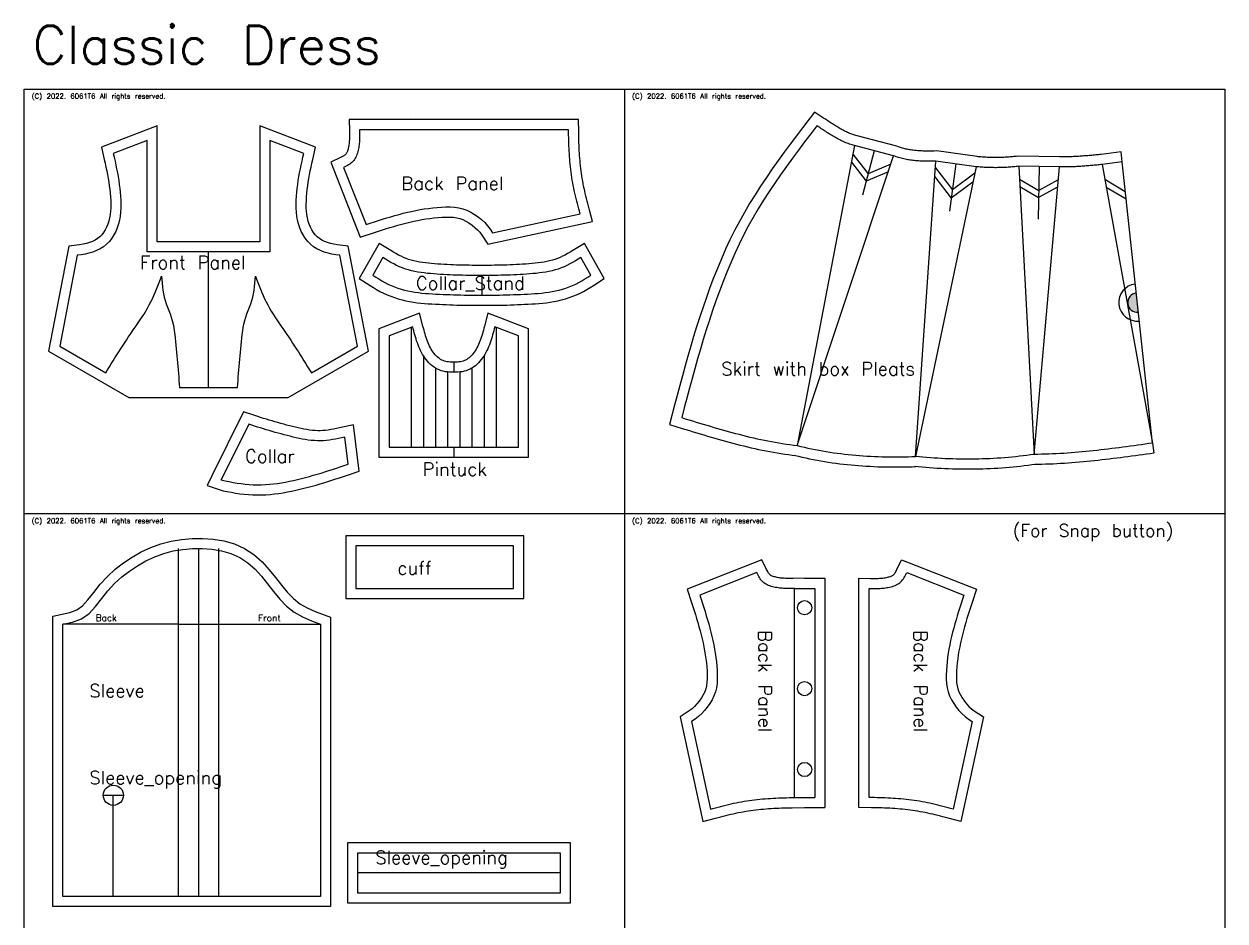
# Model space of a CAD drawing. Header units: millimetres. Extents: x 33 to 1155, y 58 to 775.
# Drawn here: x 33 to 627, y 331 to 775 of the extents above; entities that cross this region are included whole.
import ezdxf

# ---------------------------------------------------------------- set-up
doc = ezdxf.new("R2010")
doc.units = ezdxf.units.MM
doc.styles.get("Standard").update_dxf_attribs({"font": 'txt.shx'})

msp = doc.modelspace()

# ---------------------------------------------------------------- hatches: boundary and pattern name
msp.add_hatch(color=256).paths.add_polyline_path([(584.573613, 632.236934, -1), (583.551721, 641.704752)])

# ---------------------------------------------------------------- linework, layer by layer
for p, q in [((33.416623, 742.436352), (330.416623, 742.436352)), ((33.416623, 532.436352), (33.416623, 742.436352)), ((330.416623, 742.436352), (330.416623, 532.436352)), ((330.416623, 742.436352), (627.416623, 742.436352)), ((627.416623, 742.436352), (627.416623, 532.436352)), ((224.561148, 728.336424), (224.561148, 728.336424)), ((443.418924, 710.35813), (450.902321, 700.608355)), ((453.884915, 712.048952), (448.153245, 690.063487)), ((576.559178, 706.490599), (576.022515, 711.462776)), ((442.663993, 706.414539), (449.943477, 696.930434)), ((460.9212, 701.650984), (449.943477, 696.930434)), ((462.193286, 705.463603), (450.902321, 700.608355)), ((484.225818, 703.666345), (492.587496, 692.772298)), ((494.367991, 705.530533), (491.103425, 682.138097)), ((503.612274, 700.96084), (492.587496, 692.772298)), ((535.470712, 704.188821), (535.08472, 678.235507)), ((483.91102, 699.149326), (492.005669, 688.603179)), ((502.678371, 696.530221), (492.005669, 688.603179)), ((525.800356, 697.921358), (535.294418, 692.335168)), ((544.950406, 697.636547), (535.294418, 692.335168)), ((567.97337, 697.921358), (578.129035, 691.945889)), ((525.990374, 694.328777), (535.243099, 688.884588)), ((544.629025, 694.037696), (535.243099, 688.884588)), ((568.677634, 694.026202), (578.530203, 688.229071)), ((535.243099, 688.884588), (535.243099, 688.884588)), ((535.243099, 688.884588), (535.243099, 688.884588)), ((124.66948, 594.94117), (124.66948, 662.041908)), ((259.836261, 650.367359), (259.836261, 640.627933)), ((224.951902, 624.736576), (224.951902, 565.511697)), ((266.951902, 624.736576), (266.951902, 565.511697)), ((230.951902, 610.716235), (230.951902, 565.511697)), ((245.951902, 607.511968), (245.951902, 602.511697)), ((260.951902, 610.716235), (260.951902, 565.511697)), ((236.951902, 604.554992), (236.951902, 565.511697)), ((242.951902, 602.622602), (242.951902, 565.511697)), ((248.951902, 602.622602), (248.951902, 565.511697)), ((254.951902, 604.554992), (254.951902, 565.511697)), ((245.951902, 565.511968), (245.951902, 560.511697)), ((591.566156, 567.451087), (592.25943, 562.499259)), ((330.416623, 532.436352), (33.416623, 532.436352)), ((33.416623, 322.436352), (33.416623, 532.436352)), ((627.416623, 532.436352), (330.416623, 532.436352)), ((330.416623, 532.436352), (330.416623, 322.436352)), ((627.416623, 532.436352), (627.416623, 322.436352)), ((109.642379, 515.323532), (109.642379, 477.883532)), ((119.642379, 515.323532), (119.642379, 477.883532)), ((129.642379, 515.323532), (129.642379, 477.883532)), ((419.507301, 500.630064), (429.507301, 500.630064)), ((429.507301, 500.630064), (429.507301, 387.314594)), ((414.507301, 495.557782), (424.507301, 495.557782)), ((424.507301, 495.557782), (424.507301, 392.205666)), ((109.642379, 477.883532), (52.590262, 477.883532)), ((109.642379, 477.883532), (129.642379, 477.883532)), ((109.642379, 477.883532), (109.642379, 343.323532)), ((119.642379, 477.883532), (119.642379, 343.323532)), ((129.642379, 477.883532), (180.061486, 477.883532)), ((129.642379, 477.883532), (129.642379, 343.323532)), ((72.590262, 393.323532), (82.590262, 393.323532)), ((77.590262, 343.323532), (77.590262, 393.323532)), ((414.507301, 392.205666), (424.507301, 392.205666)), ((419.507301, 387.314594), (429.507301, 387.314594)), ((298.51764, 354.918817), (198.51764, 354.918817))]:
    msp.add_line(p, q)
at = {"color": 6}
for p, q in [((444.224714, 714.567393), (415.831758, 566.248999)), ((415.831758, 566.248999), (463.545117, 709.530512)), ((474.271585, 560.833601), (484.452176, 706.914349)), ((504.283805, 704.146717), (474.335917, 560.82714)), ((525.459783, 704.360421), (532.996382, 561.869545)), ((532.996382, 561.869545), (545.50732, 704.016734)), ((566.654594, 705.215278), (591.563137, 567.450541))]:
    msp.add_line(p, q, dxfattribs=at)
for points in [[(576.022515, 711.462776), (566.100561, 710.185218), (565.523399, 710.130816), (564.862508, 710.068667), (564.202718, 710.006913), (563.544033, 709.945699), (562.886459, 709.885169), (562.230002, 709.825466), (561.57467, 709.766733), (560.920468, 709.709112), (560.267404, 709.652745), (559.615484, 709.597772), (558.964717, 709.544333), (558.315108, 709.492568), (557.666666, 709.442615), (557.019398, 709.394612), (556.373312, 709.348695), (555.728415, 709.305002), (555.084715, 709.263666), (554.44222, 709.224824), (553.800936, 709.188608), (553.160872, 709.155153), (552.522035, 709.124589), (551.884431, 709.09705), (551.248067, 709.072665), (550.61295, 709.051564), (549.979086, 709.033877), (549.346479, 709.019733), (548.715136, 709.009257), (548.08506, 709.002578), (547.456255, 708.999822), (546.828725, 709.001113), (546.202466, 709.006576), (545.563517, 709.016552), (525.207594, 709.365478), (524.234463, 709.250283), (523.61388, 709.181233), (522.992819, 709.116537), (522.37128, 709.056191), (521.749264, 709.000192), (521.12677, 708.948537), (520.503799, 708.901224), (519.880349, 708.858249), (519.256422, 708.819609), (518.632018, 708.785303), (518.007136, 708.755327), (517.381776, 708.729679), (516.755938, 708.708357), (516.129624, 708.691359), (515.502832, 708.678682), (514.875563, 708.670324), (514.247818, 708.666283), (513.619597, 708.666558), (512.9909, 708.671146), (512.361727, 708.680045), (511.73208, 708.693255), (511.101958, 708.710772), (510.471363, 708.732596), (509.840295, 708.758725), (509.208754, 708.789158), (508.576743, 708.823892), (507.94426, 708.862928), (507.311308, 708.906263), (506.677888, 708.953897), (506.044, 709.005827), (505.409645, 709.062054), (504.866891, 709.113799), (484.71164, 711.926594), (483.626756, 711.888367), (482.992795, 711.870186), (482.357855, 711.856127), (481.722635, 711.846211), (481.088382, 711.840613), (480.45581, 711.839603), (479.825174, 711.843443), (479.196722, 711.852388), (478.5707, 711.866691), (477.947358, 711.8866), (477.326947, 711.912359), (476.709718, 711.944205), (476.095919, 711.982371), (475.485803, 712.027086), (474.879616, 712.078571), (474.277606, 712.137041), (473.680017, 712.202708), (473.087089, 712.275775), (472.499058, 712.35644), (471.916155, 712.444894), (471.338604, 712.541325), (470.766622, 712.64591), (470.200418, 712.758826), (469.640189, 712.88024), (469.086123, 713.010319), (468.538394, 713.149223), (467.997163, 713.297112), (467.462576, 713.454142), (466.934762, 713.62047), (466.413834, 713.796254), (465.899884, 713.981655), (465.078997, 714.297747), (445.491487, 719.404263), (444.917176, 719.555362), (444.395534, 719.705322), (443.87521, 719.867803), (443.353703, 720.043276), (442.830742, 720.23152), (442.306334, 720.432212), (441.780507, 720.645008), (441.253303, 720.869539), (440.724778, 721.105419), (440.194995, 721.352236), (439.664022, 721.609561), (439.13193, 721.876947), (438.59879, 722.153926), (438.064669, 722.440019), (437.529632, 722.73473), (436.993737, 723.037551), (436.457035, 723.347963), (435.919569, 723.665436), (435.381374, 723.989432), (434.842472, 724.319405), (434.302879, 724.654803), (433.762684, 724.995013), (433.222366, 725.339192), (432.682278, 725.686713), (432.142277, 726.037306), (431.602082, 726.390783), (431.061414, 726.74695), (430.519995, 727.105612), (429.977547, 727.466564), (429.43379, 727.829602), (428.888447, 728.194512), (424.431387, 731.180236), (418.523195, 723.420958), (415.468935, 719.391685), (412.427233, 715.342611), (409.407722, 711.268065), (406.420089, 707.162326), (403.474081, 703.019629), (400.579511, 698.834175), (397.746268, 694.600137), (394.984323, 690.311679), (392.303739, 685.962966), (389.71478, 681.548364), (387.22954, 677.066281), (384.854376, 672.523819), (382.586228, 667.929429), (380.419728, 663.288081), (378.34944, 658.604544), (376.369942, 653.883544), (374.475833, 649.12977), (372.661731, 644.347884), (370.922279, 639.542524), (369.252143, 634.71831), (367.646018, 629.879851), (366.098617, 625.031731), (364.60459, 620.178112), (363.158202, 615.320939), (361.75361, 610.461352), (360.385001, 605.600525), (359.04658, 600.739622), (357.732566, 595.879794), (356.437197, 591.022183), (355.154731, 586.167921), (352.658328, 576.674372), (359.018237, 574.723673), (360.789378, 574.181115), (362.562399, 573.639349), (364.337397, 573.099031), (366.114474, 572.560819), (367.89373, 572.025373), (369.675266, 571.493356), (371.459186, 570.96543), (373.245593, 570.442259), (375.034591, 569.924513), (376.826286, 569.412858), (378.620784, 568.907965), (380.418191, 568.410507), (382.218614, 567.921159), (384.02216, 567.440597), (385.828937, 566.969499), (387.639052, 566.508546), (389.452612, 566.058421), (391.269726, 565.619809), (393.090498, 565.193397), (394.915036, 564.779875), (396.743445, 564.379936), (398.575828, 563.994272), (400.412289, 563.623582), (402.252928, 563.268564), (404.097845, 562.929919), (405.947136, 562.608351), (407.800898, 562.304567), (409.659221, 562.019273), (411.522196, 561.75318), (413.389887, 561.507003), (414.932435, 561.321186), (416.440866, 560.950222), (418.276231, 560.520466), (420.116162, 560.110881), (421.960442, 559.721205), (423.808856, 559.351176), (425.661191, 559.000532), (427.517234, 558.669012), (429.376772, 558.356355), (431.239597, 558.062299), (433.105499, 557.786584), (434.974268, 557.528949), (436.845699, 557.289135), (438.719583, 557.066882), (440.595716, 556.861931), (442.473892, 556.674025), (444.353908, 556.502904), (446.235558, 556.348311), (448.118641, 556.20999), (450.002954, 556.087683), (451.888294, 555.981136), (453.774461, 555.890092), (455.661252, 555.814296), (457.548468, 555.753494), (459.435907, 555.707433), (461.32337, 555.675859), (463.210657, 555.658518), (465.097569, 555.65516), (466.983905, 555.665531), (468.869467, 555.68938), (470.754055, 555.726457), (472.637485, 555.776511), (474.502922, 555.838748)], [(308.468415, 680.812176), (308.126561, 682.085308), (307.786273, 683.358781), (307.449116, 684.632937), (307.116655, 685.908115), (306.790456, 687.184659), (306.472085, 688.462908), (306.163106, 689.743204), (305.865085, 691.025887), (305.579588, 692.3113), (305.308181, 693.599783), (305.052357, 694.891654), (304.812583, 696.186901), (304.588553, 697.485264), (304.37994, 698.786476), (304.186419, 700.090271), (304.007663, 701.39638), (303.843348, 702.704539), (303.693147, 704.014479), (303.556734, 705.325934), (303.433783, 706.638637), (303.32397, 707.952322), (303.226967, 709.266722), (303.142239, 710.581621), (303.068654, 711.896945), (303.004975, 713.212647), (302.949962, 714.528681), (302.902378, 715.844998), (302.860985, 717.161552), (302.824544, 718.478295), (302.791818, 719.79518), (302.761568, 721.11216), (302.732556, 722.429187), (199.38044, 722.429187), (199.390211, 721.748444), (199.398271, 721.06813), (199.402907, 720.388673), (199.402426, 719.710472), (199.395359, 719.033507), (199.380418, 718.357431), (199.356317, 717.681888), (199.321773, 717.006523), (199.275499, 716.330982), (199.216211, 715.654907), (199.142624, 714.977945), (199.053454, 714.299739), (198.947415, 713.619935), (198.823223, 712.938177), (198.679557, 712.254249), (198.514398, 711.570622), (198.325096, 710.892196), (198.10898, 710.223958), (197.863377, 709.570896), (197.585614, 708.937995), (197.273021, 708.330244), (196.922925, 707.75263), (196.532654, 707.21014), (196.099535, 706.707761), (195.622351, 706.248633), (195.105446, 705.828828), (194.554495, 705.442727), (193.975172, 705.084715), (193.373151, 704.749172), (192.754107, 704.430482), (192.123715, 704.123027), (191.487648, 703.82119), (202.664067, 675.528563), (204.690485, 676.194374), (206.717673, 676.856648), (208.746402, 677.511849), (210.777442, 678.15644), (212.811565, 678.786884), (214.849541, 679.399645), (216.89214, 679.991185), (218.940133, 680.557968), (220.99429, 681.096458), (223.055383, 681.603124), (225.124189, 682.074713), (227.201497, 682.508341), (229.288096, 682.901153), (231.384775, 683.250292), (233.492324, 683.552901), (235.611531, 683.806124), (237.743186, 684.007103), (239.888079, 684.152982), (242.045792, 684.2386), (244.204571, 684.237106), (246.346439, 684.109754), (248.453356, 683.817675), (250.507283, 683.321998), (252.492042, 682.592437), (254.402805, 681.651004), (256.239021, 680.539412), (258.000145, 679.299412), (259.683372, 677.968945), (261.256738, 676.536815), (262.671518, 674.960794), (263.942688, 673.255083), (265.141116, 671.483694), (308.468415, 680.812176)], [(591.566156, 567.451087), (576.559178, 706.490599), (566.654594, 705.215278), (565.992065, 705.152829), (565.329541, 705.090527), (564.667028, 705.028518), (564.00453, 704.96695), (563.342053, 704.905968), (562.679601, 704.845719), (562.01718, 704.786351), (561.354794, 704.728009), (560.69245, 704.670841), (560.030152, 704.614993), (559.367905, 704.560612), (558.705715, 704.507845), (558.043586, 704.456837), (557.381524, 704.407737), (556.719533, 704.36069), (556.05762, 704.315843), (555.395788, 704.273343), (554.734044, 704.233337), (554.072391, 704.195971), (553.410837, 704.161392), (552.749384, 704.129747), (552.08804, 704.101182), (551.426808, 704.075844), (550.765694, 704.05388), (550.104703, 704.035437), (549.44384, 704.02066), (548.783111, 704.009697), (548.122519, 704.002694), (547.462072, 703.999799), (546.801773, 704.001157), (546.141628, 704.006916), (545.481642, 704.017221), (525.459783, 704.360421), (524.804816, 704.282888), (524.149367, 704.20996), (523.493441, 704.141632), (522.837041, 704.077901), (522.180173, 704.018764), (521.522841, 703.964219), (520.865049, 703.914261), (520.206802, 703.868887), (519.548103, 703.828094), (518.888959, 703.791879), (518.229372, 703.760238), (517.569347, 703.733169), (516.90889, 703.710667), (516.248004, 703.692731), (515.586693, 703.679356), (514.924963, 703.670539), (514.262817, 703.666276), (513.600261, 703.666566), (512.937298, 703.671404), (512.273932, 703.680787), (511.61017, 703.694712), (510.946014, 703.713176), (510.281469, 703.736174), (509.61654, 703.763705), (508.951231, 703.795765), (508.285547, 703.832351), (507.619491, 703.873458), (506.953069, 703.919085), (506.286285, 703.969227), (505.619144, 704.023882), (504.951649, 704.083047), (504.283805, 704.146717), (484.452176, 706.914349), (483.786458, 706.890892), (483.119805, 706.871773), (482.452222, 706.856991), (481.783722, 706.846555), (481.114435, 706.840648), (480.44458, 706.839579), (479.774373, 706.843659), (479.104035, 706.853201), (478.433784, 706.868514), (477.763839, 706.889912), (477.094418, 706.917705), (476.425741, 706.952206), (475.758025, 706.993725), (475.09149, 707.042575), (474.426354, 707.099066), (473.762837, 707.16351), (473.101156, 707.23622), (472.441531, 707.317506), (471.784181, 707.40768), (471.129323, 707.507054), (470.477178, 707.615938), (469.827963, 707.734646), (469.181897, 707.863488), (468.539199, 708.002775), (467.900088, 708.15282), (467.264783, 708.313934), (466.633502, 708.486428), (466.006464, 708.670615), (465.383888, 708.866805), (464.765992, 709.07531), (464.152995, 709.296442), (463.545117, 709.530512), (444.224714, 714.567393), (443.590194, 714.734333), (442.959448, 714.915658), (442.33258, 715.111409), (441.70955, 715.321041), (441.090302, 715.543944), (440.474781, 715.779506), (439.862929, 716.027114), (439.25469, 716.286158), (438.650008, 716.556026), (438.048828, 716.836106), (437.451092, 717.125787), (436.856744, 717.424456), (436.265729, 717.731504), (435.67799, 718.046317), (435.09347, 718.368284), (434.512113, 718.696794), (433.933864, 719.031236), (433.358666, 719.370997), (432.786462, 719.715466), (432.217196, 720.064031), (431.650813, 720.416081), (431.087256, 720.771004), (430.526439, 721.128241), (429.968129, 721.487487), (429.412048, 721.848519), (428.857917, 722.211115), (428.305458, 722.575051), (427.754392, 722.940103), (427.20444, 723.306049), (426.655324, 723.672664), (426.106765, 724.039726), (425.558485, 724.407011), (422.504535, 720.396233), (419.4601, 716.379921), (416.434694, 712.352541), (413.437834, 708.30856), (410.479033, 704.242442), (407.567806, 700.148656), (404.713669, 696.021665), (401.926136, 691.855938), (399.214722, 687.64594), (396.588943, 683.386136), (394.058312, 679.070993), (391.632012, 674.695209), (389.312109, 670.258431), (387.093832, 665.76506), (384.972133, 661.219691), (382.941965, 656.626917), (380.998282, 651.991332), (379.136037, 647.31753), (377.350183, 642.610105), (375.635673, 637.87365), (373.98746, 633.11276), (372.400498, 628.332027), (370.869738, 623.536046), (369.390077, 618.729097), (367.955994, 613.913246), (366.561793, 609.089609), (365.201776, 604.259298), (363.870247, 599.423426), (362.561507, 594.583105), (361.269859, 589.739447), (359.989607, 584.893565), (358.715052, 580.04657), (360.483569, 579.504134), (362.252182, 578.96235), (364.020987, 578.421872), (365.79008, 577.883352), (367.559558, 577.347441), (369.329516, 576.814794), (371.10005, 576.286061), (372.871257, 575.761897), (374.643233, 575.242954), (376.416073, 574.729883), (378.189874, 574.223338), (379.964732, 573.723971), (381.740742, 573.232436), (383.518002, 572.749383), (385.296607, 572.275466), (387.076652, 571.811338), (388.858235, 571.357651), (390.641451, 570.915057), (392.426396, 570.48421), (394.213167, 570.065761), (396.001859, 569.660364), (397.792568, 569.268671), (399.585391, 568.891334), (401.380424, 568.529006), (403.177762, 568.182339), (404.977503, 567.851987), (406.779741, 567.538601), (408.584573, 567.242835), (410.392095, 566.96534), (412.202403, 566.70677), (414.015593, 566.467777), (415.831758, 566.248999), (417.607896, 565.812198), (419.389456, 565.395041), (421.17623, 564.997289), (422.968014, 564.618705), (424.764602, 564.259051), (426.565787, 563.91809), (428.371364, 563.595584), (430.181127, 563.291296), (431.994871, 563.004987), (433.812389, 562.736421), (435.633476, 562.48536), (437.457925, 562.251567), (439.285532, 562.034803), (441.11609, 561.834831), (442.949394, 561.651413), (444.785237, 561.484313), (446.623414, 561.333292), (448.463719, 561.198113), (450.305947, 561.078538), (452.149891, 560.97433), (453.995346, 560.885251), (455.842105, 560.811064), (457.689964, 560.75153), (459.538716, 560.706413), (461.388156, 560.675475), (463.238077, 560.658477), (465.088274, 560.655184), (466.938541, 560.665357), (468.788673, 560.688758), (470.638462, 560.72515), (472.487705, 560.774295), (474.336197, 560.835967)], [(101.460921, 650.089737), (101.575896, 648.3232), (101.707891, 646.560921), (101.873929, 644.807159), (102.091029, 643.066174), (102.376213, 641.342224), (102.746501, 639.639568), (103.218288, 637.962304), (103.784566, 636.308555), (104.408485, 634.668821), (105.051258, 633.033107), (105.674094, 631.39142), (106.238262, 629.733779), (106.718712, 628.053838), (107.121804, 626.353587), (107.458289, 624.636183), (107.738918, 622.904783), (107.974443, 621.162544), (108.175614, 619.412624), (108.353183, 617.658178), (108.517901, 615.902365), (108.68051, 614.148337), (108.848188, 612.398197), (109.019217, 610.651419), (109.190511, 608.907074), (109.358987, 607.164232), (109.52156, 605.421963), (109.675144, 603.679339), (109.816655, 601.935429), (109.943284, 600.189365), (110.056337, 598.441164), (110.160284, 596.691526), (110.259678, 594.94117), (124.66948, 594.94117), (139.079281, 594.94117), (139.178676, 596.691526), (139.282623, 598.441164), (139.395675, 600.189365), (139.522304, 601.935429), (139.663816, 603.679339), (139.8174, 605.421963), (139.979972, 607.164232), (140.148448, 608.907074), (140.319743, 610.651419), (140.490772, 612.398197), (140.65845, 614.148337), (140.821059, 615.902365), (140.985777, 617.658178), (141.163346, 619.412624), (141.364517, 621.162544), (141.600042, 622.904783), (141.880671, 624.636183), (142.217156, 626.353587), (142.620248, 628.053838), (143.100697, 629.733779), (143.664866, 631.39142), (144.287702, 633.033107), (144.930474, 634.668821), (145.554394, 636.308555), (146.120672, 637.962304), (146.592459, 639.639568), (146.962747, 641.342224), (147.247931, 643.066174), (147.465031, 644.807159), (147.631068, 646.560921), (147.763064, 648.3232), (147.878038, 650.089737), (148.483522, 648.460549), (149.094288, 646.834125), (149.715615, 645.21323), (150.352785, 643.600627), (151.011079, 641.999082), (151.695778, 640.411358), (152.412163, 638.840219), (153.165515, 637.28843), (153.960561, 635.758465), (154.796137, 634.249715), (155.667528, 632.759711), (156.569965, 631.285958), (157.498682, 629.825961), (158.448913, 628.377226), (159.41589, 626.937255), (160.394848, 625.503556), (161.381019, 624.073633), (162.369637, 622.64499), (163.355935, 621.215133), (164.335165, 619.781576), (165.304416, 618.342796), (166.26418, 616.899051), (167.215322, 615.450791), (168.158702, 613.998469), (169.095183, 612.542537), (170.025627, 611.083444), (170.950898, 609.621643), (171.871857, 608.157585), (172.789366, 606.691722), (173.704288, 605.224504), (174.617486, 603.756384), (175.529821, 602.287812), (198.285375, 615.425687), (189.557078, 660.361798), (187.62385, 660.644793), (185.698577, 660.972393), (183.789212, 661.389205), (181.904082, 661.939179), (180.061767, 662.648241), (178.292146, 663.522453), (176.625678, 664.566856), (175.092825, 665.78649), (173.718359, 667.18079), (172.504731, 668.727188), (171.448913, 670.39772), (170.547878, 672.164418), (169.798597, 673.999319), (169.19726, 675.876313), (168.734159, 677.783252), (168.396911, 679.714325), (168.173115, 681.663757), (168.050375, 683.62577), (168.016292, 685.594588), (168.058468, 687.564434), (168.164507, 689.529534), (168.323862, 691.485725), (168.530938, 693.433164), (168.780962, 695.372728), (169.069163, 697.30529), (169.390769, 699.231727), (169.741008, 701.152913), (170.115107, 703.069723), (170.508294, 704.983033), (170.915798, 706.893717), (171.332846, 708.802651), (171.754666, 710.71071), (155.023776, 717.079513), (155.023776, 662.041908), (124.66948, 662.041908), (94.315184, 662.041908), (94.315184, 717.079513), (77.584293, 710.71071), (78.006113, 708.802651), (78.423161, 706.893717), (78.830665, 704.983033), (79.223853, 703.069723), (79.597952, 701.152913), (79.94819, 699.231727), (80.269796, 697.30529), (80.557998, 695.372728), (80.808022, 693.433164), (81.015098, 691.485725), (81.174452, 689.529534), (81.280492, 687.564434), (81.322667, 685.594588), (81.288584, 683.62577), (81.165844, 681.663757), (80.942049, 679.714325), (80.6048, 677.783252), (80.1417, 675.876313), (79.540362, 673.999319), (78.791082, 672.164418), (77.890047, 670.39772), (76.834229, 668.727188), (75.6206, 667.18079), (74.246135, 665.78649), (72.713281, 664.566856), (71.046814, 663.522453), (69.277192, 662.648241), (67.434877, 661.939179), (65.549747, 661.389205), (63.640383, 660.972393), (61.715109, 660.644793), (59.781882, 660.361798), (51.053585, 615.425687), (73.809139, 602.287812), (74.721474, 603.756384), (75.634672, 605.224504), (76.549594, 606.691722), (77.467103, 608.157585), (78.388062, 609.621643), (79.313332, 611.083444), (80.243777, 612.542537), (81.180258, 613.998469), (82.123638, 615.450791), (83.074779, 616.899051), (84.034544, 618.342796), (85.003795, 619.781576), (85.983024, 621.215133), (86.969323, 622.64499), (87.957941, 624.073633), (88.944112, 625.503556), (89.92307, 626.937255), (90.890047, 628.377226), (91.840278, 629.825961), (92.768995, 631.285958), (93.671432, 632.759711), (94.542822, 634.249715), (95.378399, 635.758465), (96.173445, 637.28843), (96.926797, 638.840219), (97.643182, 640.411358), (98.327881, 641.999082), (98.986175, 643.600627), (99.623345, 645.21323), (100.244672, 646.834125), (100.855437, 648.460549), (101.460921, 650.089737)], [(259.836261, 640.627933), (261.580231, 640.628744), (263.324126, 640.631648), (265.067872, 640.638739), (266.811394, 640.652109), (268.554618, 640.673852), (270.297469, 640.706062), (272.039901, 640.750377), (273.782023, 640.805906), (275.524, 640.870877), (277.265996, 640.94352), (279.008175, 641.022062), (280.750701, 641.10473), (282.493698, 641.190083), (284.236686, 641.281657), (285.978716, 641.386852), (287.718826, 641.51317), (289.456053, 641.668113), (291.189437, 641.859183), (292.918015, 642.093881), (294.640827, 642.379709), (296.356431, 642.723304), (298.061177, 643.127309), (299.750776, 643.593208), (301.420939, 644.122489), (303.067375, 644.716638), (304.685796, 645.377141), (306.271912, 646.105485), (307.821765, 646.902717), (309.337824, 647.761385), (310.828381, 648.666338), (312.301936, 649.602149), (313.76699, 650.553389), (308.852721, 659.262577), (307.491746, 658.433517), (306.126467, 657.615569), (304.752582, 656.819843), (303.365789, 656.05745), (301.961784, 655.339502), (300.536264, 654.67711), (299.08499, 654.081238), (297.60659, 653.556203), (296.10368, 653.097089), (294.579166, 652.6983), (293.035955, 652.354237), (291.476957, 652.059305), (289.905077, 651.807906), (288.323225, 651.594443), (286.734308, 651.41332), (285.141233, 651.258939), (283.546907, 651.125703), (281.95424, 651.008016), (280.365508, 650.901256), (278.780612, 650.804485), (277.198892, 650.717632), (275.619689, 650.640629), (274.04234, 650.573405), (272.466188, 650.515892), (270.89057, 650.468018), (269.314828, 650.429716), (267.738301, 650.400914), (266.160342, 650.381518), (264.580766, 650.370548), (262.999952, 650.365947), (261.418313, 650.365591), (259.836261, 650.367359), (258.254209, 650.365591), (256.67257, 650.365947), (255.091756, 650.370548), (253.512181, 650.381518), (251.934222, 650.400914), (250.357694, 650.429716), (248.781952, 650.468018), (247.206335, 650.515892), (245.630182, 650.573405), (244.052834, 650.640629), (242.47363, 650.717632), (240.89191, 650.804485), (239.307015, 650.901256), (237.718283, 651.008016), (236.125615, 651.125703), (234.53129, 651.258939), (232.938215, 651.41332), (231.349297, 651.594443), (229.767445, 651.807906), (228.195566, 652.059305), (226.636567, 652.354237), (225.093357, 652.6983), (223.568843, 653.097089), (222.065932, 653.556203), (220.587533, 654.081238), (219.136258, 654.67711), (217.710738, 655.339502), (216.306733, 656.05745), (214.91994, 656.819843), (213.546055, 657.615569), (212.180777, 658.433517), (210.819801, 659.262577), (205.905532, 650.553389), (207.370586, 649.602149), (208.844141, 648.666338), (210.334698, 647.761385), (211.850758, 646.902717), (213.400611, 646.105485), (214.986726, 645.377141), (216.605147, 644.716638), (218.251584, 644.122489), (219.921746, 643.593208), (221.611345, 643.127309), (223.316092, 642.723304), (225.031696, 642.379709), (226.754507, 642.093881), (228.483085, 641.859183), (230.216469, 641.668113), (231.953697, 641.51317), (233.693806, 641.386852), (235.435836, 641.281657), (237.178824, 641.190083), (238.921821, 641.10473), (240.664347, 641.022062), (242.406526, 640.94352), (244.148522, 640.870877), (245.890499, 640.805906), (247.632621, 640.750377), (249.375053, 640.706062), (251.117904, 640.673852), (252.861129, 640.652109), (254.604651, 640.638739), (256.348397, 640.631648), (258.092292, 640.628744), (259.836261, 640.627933)], [(245.951902, 602.511697), (244.914494, 602.522497), (243.878706, 602.554856), (242.84616, 602.630331), (241.818557, 602.770112), (240.799893, 602.984757), (239.796749, 603.272853), (238.815846, 603.632344), (237.863904, 604.061177), (236.947643, 604.557298), (236.073141, 605.118385), (235.241727, 605.740135), (234.4526, 606.417357), (233.704949, 607.144855), (232.997962, 607.917434), (232.330829, 608.729899), (231.702738, 609.577055), (231.112879, 610.453705), (230.56044, 611.354655), (230.044611, 612.27471), (229.564544, 613.208749), (229.118455, 614.153646), (228.703557, 615.108399), (228.317016, 616.072112), (227.955994, 617.043889), (227.617658, 618.022835), (227.299171, 619.008053), (226.997697, 619.998648), (226.710401, 620.993722), (226.434448, 621.992381), (226.167001, 622.993728), (225.905226, 623.996866), (225.646286, 625.000901), (213.951902, 620.549302), (213.951902, 565.511697), (245.951902, 565.511697), (277.951902, 565.511697), (277.951902, 620.549302), (266.257518, 625.000901), (265.998579, 623.996866), (265.736803, 622.993728), (265.469357, 621.992381), (265.193403, 620.993722), (264.906108, 619.998648), (264.604634, 619.008053), (264.286147, 618.022835), (263.94781, 617.043889), (263.586789, 616.072112), (263.200247, 615.108399), (262.78535, 614.153646), (262.339261, 613.208749), (261.859194, 612.27471), (261.343364, 611.354655), (260.790926, 610.453705), (260.201066, 609.577055), (259.572976, 608.729899), (258.905843, 607.917434), (258.198856, 607.144855), (257.451204, 606.417357), (256.662077, 605.740135), (255.830663, 605.118385), (254.956162, 604.557298), (254.039901, 604.061177), (253.087959, 603.632344), (252.107056, 603.272853), (251.103912, 602.984757), (250.085247, 602.770112), (249.057644, 602.630331), (248.025098, 602.554856), (246.989311, 602.522497), (245.951902, 602.511697)], [(124.009024, 546.540008), (131.908326, 543.918785), (133.921642, 543.519508), (135.960931, 543.136191), (138.02718, 542.779838), (140.121426, 542.461849), (142.244664, 542.194043), (144.397493, 541.988691), (146.572417, 541.858738), (148.751196, 541.809974), (150.921723, 541.837808), (153.081884, 541.936502), (155.230369, 542.100393), (157.366004, 542.323924), (159.487705, 542.601643), (161.594451, 542.928205), (163.685251, 543.298366), (165.759126, 543.706978), (167.815083, 544.148976), (169.852704, 544.619507), (171.87357, 545.114837), (173.880111, 545.63297), (175.873327, 546.171839), (177.853965, 546.729326), (179.822778, 547.303331), (181.78053, 547.89177), (183.727984, 548.492576), (185.665909, 549.103697), (187.595074, 549.7231), (189.516248, 550.348769), (191.430198, 550.9787), (193.337688, 551.610911), (199.12231, 553.534828), (196.297008, 576.57889), (189.410621, 574.989335), (187.96857, 574.666784), (186.559349, 574.37171), (185.183249, 574.11301), (183.840646, 573.898809), (182.53174, 573.736395), (181.250267, 573.631701), (179.97187, 573.587146), (178.675401, 573.599351), (177.357873, 573.665093), (176.020002, 573.781065), (174.662851, 573.943708), (173.287705, 574.149196), (171.895976, 574.393436), (170.48912, 574.672086), (169.068568, 574.980586), (167.635681, 575.314176), (166.191741, 575.667921), (164.740619, 576.036065), (163.290406, 576.413283), (161.845989, 576.798037), (160.40726, 577.190374), (158.973598, 577.590473), (157.544383, 577.998517), (156.118994, 578.414687), (154.696811, 578.839166), (153.277213, 579.272138), (151.859563, 579.713794), (150.441767, 580.164778), (149.019332, 580.625579), (147.589172, 581.094596), (142.029388, 582.929018), (126.337364, 551.241688), (124.009024, 546.540008)], [(130.917172, 549.222961), (132.893183, 548.820846), (134.869817, 548.428845), (136.847696, 548.05707), (138.827443, 547.715636), (140.80968, 547.414655), (142.79503, 547.164241), (144.784116, 546.974507), (146.777538, 546.855399), (148.775086, 546.810692), (150.775527, 546.836344), (152.777558, 546.927813), (154.77988, 547.080555), (156.781192, 547.290027), (158.780192, 547.551685), (160.77558, 547.860985), (162.766056, 548.213385), (164.750318, 548.604341), (166.727065, 549.029309), (168.694998, 549.483748), (170.653318, 549.963748), (172.602562, 550.467085), (174.543485, 550.991817), (176.476844, 551.535997), (178.403396, 552.09768), (180.323897, 552.674923), (182.239103, 553.26578), (184.149771, 553.868305), (186.056657, 554.480556), (187.960517, 555.100585), (189.862108, 555.726449), (191.762186, 556.356203), (193.661508, 556.987902), (192.010032, 570.457873), (190.518616, 570.113616), (189.026681, 569.779908), (187.533709, 569.467297), (186.039181, 569.186332), (184.542577, 568.947563), (183.043381, 568.761537), (181.541072, 568.638801), (180.035445, 568.586326), (178.527215, 568.600524), (177.017268, 568.675868), (175.506489, 568.806828), (173.995762, 568.987876), (172.485973, 569.213484), (170.978008, 569.478122), (169.472751, 569.776263), (167.971087, 570.102377), (166.473903, 570.450936), (164.982082, 570.816412), (163.496505, 571.193296), (162.017561, 571.577988), (160.544758, 571.970303), (159.077514, 572.370416), (157.615246, 572.778499), (156.157371, 573.194725), (154.703306, 573.619267), (153.252468, 574.052298), (151.804274, 574.493993), (150.358142, 574.944522), (148.913489, 575.404049), (147.469822, 575.871729), (146.026802, 576.344962), (144.584105, 576.820972), (130.818044, 549.02279)], [(591.563137, 567.450541), (589.734304, 567.194497), (587.905462, 566.938932), (586.076605, 566.684325), (584.247723, 566.431154), (582.418808, 566.179899), (580.589854, 565.931037), (578.760851, 565.685049), (576.931791, 565.442412), (575.102667, 565.203605), (573.27347, 564.969108), (571.444192, 564.739399), (569.614825, 564.514957), (567.785361, 564.296261), (565.955793, 564.083789), (564.126111, 563.878021), (562.296308, 563.679435), (560.466375, 563.48851), (558.636306, 563.305724), (556.806091, 563.131558), (554.975722, 562.966488), (553.145192, 562.810995), (551.314492, 562.665558), (549.483614, 562.530653), (547.65255, 562.406762), (545.821293, 562.294362), (543.989833, 562.193933), (542.158164, 562.105952), (540.326276, 562.0309), (538.494162, 561.969254), (536.661814, 561.921494), (534.829223, 561.888098), (532.996382, 561.869545), (531.185542, 561.610236), (529.372251, 561.366428), (527.556557, 561.138193), (525.738568, 560.925429), (523.918391, 560.728032), (522.09613, 560.545899), (520.271895, 560.378924), (518.44579, 560.227005), (516.617924, 560.090036), (514.788401, 559.967915), (512.95733, 559.860537), (511.124816, 559.767798), (509.290967, 559.689595), (507.455889, 559.625822), (505.619689, 559.576378), (503.782472, 559.541156), (501.944347, 559.520054), (500.10542, 559.512967), (498.265797, 559.519791), (496.425585, 559.540423), (494.58489, 559.574759), (492.74382, 559.622693), (490.90248, 559.684124), (489.060979, 559.758946), (487.219421, 559.847055), (485.377915, 559.948348), (483.536566, 560.062721), (481.695481, 560.190069), (479.854767, 560.330289), (478.01453, 560.483277), (476.174878, 560.648928), (474.335917, 560.82714)], [(592.256395, 562.498834), (590.426924, 562.242702), (588.596171, 561.98687), (586.764126, 561.731819), (584.93078, 561.47803), (583.096125, 561.225986), (581.26015, 560.976169), (579.422845, 560.729064), (577.584201, 560.485156), (575.744206, 560.24493), (573.902849, 560.008874), (572.060119, 559.777476), (570.216005, 559.551225), (568.370495, 559.33061), (566.523579, 559.116124), (564.675243, 558.908258), (562.825476, 558.707505), (560.974267, 558.51436), (559.121604, 558.329318), (557.267476, 558.152876), (555.411871, 557.98553), (553.554779, 557.827781), (551.69619, 557.680128), (549.836092, 557.543071), (547.974478, 557.417112), (546.111338, 557.302755), (544.246664, 557.200504), (542.38045, 557.110865), (540.512689, 557.034342), (538.643376, 556.971445), (536.772507, 556.922681), (534.90008, 556.888559), (533.377728, 556.873149), (531.873078, 556.657686), (530.017205, 556.408152), (528.158966, 556.174569), (526.298719, 555.95686), (524.436577, 555.754912), (522.572649, 555.568614), (520.707045, 555.397853), (518.839874, 555.242517), (516.971245, 555.102494), (515.101266, 554.977672), (513.230045, 554.86794), (511.357691, 554.773185), (509.484312, 554.693295), (507.610014, 554.62816), (505.734905, 554.577668), (503.859092, 554.541706), (501.982681, 554.520164), (500.10578, 554.512931), (498.228494, 554.519895), (496.35093, 554.540946), (494.473194, 554.575972), (492.595391, 554.624864), (490.717626, 554.687509), (488.840006, 554.763799), (486.962636, 554.853622), (485.085619, 554.956868), (483.209063, 555.073427), (481.333071, 555.20319), (479.457747, 555.346047), (477.583198, 555.501887), (475.709526, 555.670602), (473.853633, 555.850454)], [(180.061486, 477.883532), (180.061486, 343.323532), (129.642379, 343.323532), (109.642379, 343.323532), (52.590262, 343.323532), (52.590262, 477.883532), (57.394306, 478.905732), (61.82915, 480.510832), (65.602177, 483.163133), (68.850774, 486.660959), (71.862316, 490.570343), (74.923777, 494.4579), (78.230763, 498.02562), (81.786494, 501.26054), (85.56985, 504.185758), (89.559708, 506.824375), (93.735087, 509.195506), (98.076994, 511.260824), (102.567931, 512.938883), (107.189857, 514.152685), (111.916131, 514.906632), (116.71354, 515.267393), (121.548348, 515.301297), (126.372523, 514.997378), (131.119153, 514.242594), (135.720032, 512.916916), (140.098024, 510.92607), (144.129266, 508.310571), (147.696609, 505.160619), (150.878468, 501.617619), (153.855907, 497.849842), (156.810897, 494.025794), (159.923156, 490.313991), (163.316598, 486.883168), (167.057012, 483.902289), (171.192643, 481.517611), (175.594255, 479.603466), (180.061486, 477.883532)], [(275.580784, 495.623845), (275.580784, 516.623845), (197.580784, 516.623845), (197.580784, 495.623845), (275.580784, 495.623845)], [(419.507301, 500.630064), (413.761065, 500.547587), (413.099569, 500.53975), (412.451501, 500.535327), (411.816458, 500.535778), (411.192956, 500.542287), (410.579921, 500.555835), (409.976856, 500.57735), (409.383215, 500.607714), (408.798375, 500.647775), (408.221633, 500.698352), (407.65219, 500.760251), (407.089151, 500.834279), (406.531523, 500.921261), (405.978437, 501.022013), (405.433637, 501.136454), (404.908125, 501.263414), (404.412116, 501.401816), (403.952301, 501.550526), (403.53508, 501.707434), (403.166297, 501.869282), (402.850636, 502.03164), (402.590817, 502.189119), (402.386622, 502.336018), (402.227284, 502.473389), (402.075494, 502.631148), (401.899887, 502.847373), (401.698315, 503.135009), (401.47541, 503.495706), (401.234953, 503.927126), (400.978862, 504.424574), (400.706866, 504.982263), (398.411651, 509.81901), (361.384886, 495.192349), (363.521004, 488.691006), (364.179344, 486.675859), (364.828053, 484.667232), (365.463689, 482.664408), (366.082852, 480.666684), (366.682183, 478.673372), (367.258368, 476.683794), (367.808139, 474.697272), (368.328277, 472.713122), (368.815693, 470.730337), (369.267693, 468.747465), (369.681886, 466.763267), (370.055834, 464.776872), (370.387122, 462.787392), (370.673357, 460.79388), (370.912162, 458.795329), (371.101169, 456.790661), (371.237828, 454.781329), (371.316646, 452.794999), (371.315323, 450.883895), (371.208317, 449.084213), (370.977184, 447.416931), (370.607432, 445.884799), (370.068674, 444.419117), (369.339673, 442.939512), (368.429741, 441.436413), (367.369014, 439.929904), (366.23235, 438.491865), (365.087136, 437.233712), (363.868407, 436.139669), (362.436917, 435.07286), (357.963026, 432.046064), (369.108966, 380.277357), (375.45713, 381.981927), (376.721805, 382.319865), (377.981284, 382.653138), (379.235891, 382.980236), (380.485941, 383.299665), (381.731747, 383.609956), (382.973619, 383.909662), (384.211865, 384.197357), (385.446795, 384.471642), (386.678863, 384.731166), (387.910502, 384.975062), (389.145201, 385.203627), (390.384248, 385.417423), (391.627419, 385.616731), (392.874452, 385.801827), (394.125079, 385.972989), (395.379033, 386.130496), (396.636044, 386.274628), (397.895841, 386.405668), (399.158151, 386.523898), (400.422701, 386.629604), (401.689603, 386.723102), (402.960141, 386.804972), (404.235562, 386.876324), (405.516035, 386.938298), (406.801524, 386.992034), (408.09199, 387.038683), (409.38739, 387.079412), (410.687679, 387.115397), (411.992811, 387.147831), (413.302739, 387.177919), (419.507301, 387.314594)], [(372.89029, 386.469808), (374.163422, 386.811661), (375.436895, 387.151949), (376.711051, 387.489107), (377.98623, 387.821568), (379.262773, 388.147766), (380.541022, 388.466138), (381.821318, 388.775117), (383.104001, 389.073137), (384.389414, 389.358634), (385.677897, 389.630042), (386.969768, 389.885866), (388.265015, 390.125639), (389.563379, 390.34967), (390.864591, 390.558283), (392.168385, 390.751804), (393.474495, 390.930559), (394.782653, 391.094875), (396.092593, 391.245076), (397.404048, 391.381489), (398.716752, 391.504439), (400.030437, 391.614253), (401.344837, 391.711256), (402.659735, 391.795984), (403.975059, 391.869568), (405.290762, 391.933248), (406.606795, 391.988261), (407.923113, 392.035845), (409.239667, 392.077238), (410.55641, 392.113678), (411.873295, 392.146405), (413.190274, 392.176654), (414.507301, 392.205666), (414.507301, 495.557782), (413.826559, 495.548012), (413.146245, 495.539952), (412.466787, 495.535315), (411.788586, 495.535797), (411.111621, 495.542863), (410.435545, 495.557805), (409.760002, 495.581905), (409.084638, 495.61645), (408.409096, 495.662724), (407.733021, 495.722012), (407.056059, 495.795598), (406.377853, 495.884769), (405.698049, 495.990807), (405.016291, 496.114999), (404.332363, 496.258665), (403.648737, 496.423825), (402.97031, 496.613127), (402.302073, 496.829243), (401.64901, 497.074846), (401.016109, 497.352608), (400.408359, 497.665201), (399.830745, 498.015297), (399.288255, 498.405569), (398.785876, 498.838688), (398.326747, 499.315872), (397.906942, 499.832777), (397.520841, 500.383728), (397.162829, 500.963051), (396.827286, 501.565072), (396.508596, 502.184115), (396.201142, 502.814508), (395.899304, 503.450575), (367.606677, 492.274155), (368.272488, 490.247738), (368.934762, 488.22055), (369.589963, 486.191821), (370.234554, 484.16078), (370.864998, 482.126657), (371.477759, 480.088682), (372.069299, 478.046082), (372.636082, 475.99809), (373.174572, 473.943932), (373.681238, 471.88284), (374.152827, 469.814034), (374.586456, 467.736726), (374.979268, 465.650127), (375.328406, 463.553448), (375.631015, 461.445899), (375.884238, 459.326691), (376.085217, 457.195036), (376.231096, 455.050144), (376.316714, 452.892431), (376.315221, 450.733652), (376.187869, 448.591784), (375.895789, 446.484867), (375.400112, 444.43094), (374.670551, 442.446181), (373.729118, 440.535417), (372.617526, 438.699201), (371.377526, 436.938078), (370.047059, 435.25485), (368.614929, 433.681485), (367.038908, 432.266704), (365.333198, 430.995534), (363.561808, 429.797107), (372.89029, 386.469808)], [(492.989185, 386.469808), (491.716053, 386.811661), (490.44258, 387.151949), (489.168424, 387.489107), (487.893245, 387.821568), (486.616702, 388.147766), (485.338453, 388.466138), (484.058157, 388.775117), (482.775474, 389.073137), (481.490061, 389.358634), (480.201578, 389.630042), (478.909707, 389.885866), (477.61446, 390.125639), (476.316096, 390.34967), (475.014884, 390.558283), (473.71109, 390.751804), (472.40498, 390.930559), (471.096822, 391.094875), (469.786882, 391.245076), (468.475427, 391.381489), (467.162723, 391.504439), (465.849038, 391.614253), (464.534638, 391.711256), (463.21974, 391.795984), (461.904416, 391.869568), (460.588713, 391.933248), (459.27268, 391.988261), (457.956362, 392.035845), (456.639808, 392.077238), (455.323065, 392.113678), (454.00618, 392.146405), (452.689201, 392.176654), (451.372174, 392.205666), (451.372174, 495.557782), (452.052916, 495.548012), (452.73323, 495.539952), (453.412688, 495.535315), (454.090889, 495.535797), (454.767854, 495.542863), (455.44393, 495.557805), (456.119473, 495.581905), (456.794837, 495.61645), (457.470379, 495.662724), (458.146454, 495.722012), (458.823416, 495.795598), (459.501621, 495.884769), (460.181426, 495.990807), (460.863184, 496.114999), (461.547112, 496.258665), (462.230738, 496.423825), (462.909164, 496.613127), (463.577402, 496.829243), (464.230465, 497.074846), (464.863366, 497.352608), (465.471116, 497.665201), (466.04873, 498.015297), (466.59122, 498.405569), (467.093599, 498.838688), (467.552728, 499.315872), (467.972533, 499.832777), (468.358633, 500.383728), (468.716646, 500.963051), (469.052189, 501.565072), (469.370879, 502.184115), (469.678333, 502.814508), (469.980171, 503.450575), (498.272798, 492.274155), (497.606987, 490.247738), (496.944712, 488.22055), (496.289512, 486.191821), (495.644921, 484.16078), (495.014477, 482.126657), (494.401716, 480.088682), (493.810176, 478.046082), (493.243393, 475.99809), (492.704903, 473.943932), (492.198237, 471.88284), (491.726648, 469.814034), (491.293019, 467.736726), (490.900207, 465.650127), (490.551068, 463.553448), (490.24846, 461.445899), (489.995237, 459.326691), (489.794258, 457.195036), (489.648379, 455.050144), (489.562761, 452.892431), (489.564254, 450.733652), (489.691606, 448.591784), (489.983686, 446.484867), (490.479363, 444.43094), (491.208924, 442.446181), (492.150357, 440.535417), (493.261949, 438.699201), (494.501949, 436.938078), (495.832416, 435.25485), (497.264546, 433.681485), (498.840567, 432.266704), (500.546277, 430.995534), (502.317667, 429.797107), (492.989185, 386.469808)], [(298.51764, 344.918817), (198.51764, 344.918817), (198.51764, 354.918817), (198.51764, 364.918817), (298.51764, 364.918817), (298.51764, 354.918817), (298.51764, 344.918817)]]:
    msp.add_lwpolyline(points)
for points in [[(314.660866, 677.030851), (312.956295, 683.379016), (312.618358, 684.643691), (312.285084, 685.90317), (311.957987, 687.157776), (311.638558, 688.407827), (311.328267, 689.653633), (311.028561, 690.895505), (310.740865, 692.13375), (310.466581, 693.368681), (310.207057, 694.600749), (309.96316, 695.832388), (309.734595, 697.067087), (309.5208, 698.306134), (309.321492, 699.549305), (309.136396, 700.796338), (308.965234, 702.046965), (308.807727, 703.300919), (308.663595, 704.55793), (308.532555, 705.817727), (308.414325, 707.080037), (308.308618, 708.344586), (308.21512, 709.611489), (308.133251, 710.882027), (308.061899, 712.157448), (307.999924, 713.437921), (307.946188, 714.72341), (307.899539, 716.013876), (307.858811, 717.309276), (307.822826, 718.609565), (307.790392, 719.914697), (307.760304, 721.224625), (307.623628, 727.429187), (194.308159, 727.429187), (194.390636, 721.68295), (194.398473, 721.021455), (194.402895, 720.373387), (194.402444, 719.738343), (194.395936, 719.114842), (194.382388, 718.501807), (194.360873, 717.898742), (194.330508, 717.3051), (194.290447, 716.720261), (194.23987, 716.143519), (194.177971, 715.574076), (194.103943, 715.011037), (194.016962, 714.453409), (193.91621, 713.900323), (193.801769, 713.355523), (193.674809, 712.830011), (193.536407, 712.334002), (193.387697, 711.874187), (193.230789, 711.456966), (193.06894, 711.088182), (192.906582, 710.772522), (192.749104, 710.512703), (192.602204, 710.308508), (192.464833, 710.14917), (192.307074, 709.99738), (192.090849, 709.821773), (191.803213, 709.6202), (191.442517, 709.397295), (191.011097, 709.156839), (190.513649, 708.900748), (189.95596, 708.628752), (185.119212, 706.333537), (199.745874, 669.306772), (206.247216, 671.442889), (208.262364, 672.10123), (210.27099, 672.749939), (212.273815, 673.385575), (214.271539, 674.004737), (216.26485, 674.604069), (218.254429, 675.180254), (220.24095, 675.730025), (222.2251, 676.250163), (224.207885, 676.737579), (226.190758, 677.189579), (228.174956, 677.603771), (230.16135, 677.97772), (232.150831, 678.309008), (234.144343, 678.595243), (236.142894, 678.834048), (238.147562, 679.023054), (240.156893, 679.159714), (242.143224, 679.238531), (244.054328, 679.237209), (245.85401, 679.130203), (247.521291, 678.899069), (249.053424, 678.529318), (250.519106, 677.99056), (251.998711, 677.261559), (253.501809, 676.351627), (255.008318, 675.2909), (256.446358, 674.154236), (257.704511, 673.009022), (258.798554, 671.790293), (259.865363, 670.358803), (262.892158, 665.884912)], [(85.194204, 589.94117), (124.66948, 589.94117), (164.144756, 589.94117), (203.873577, 612.878528), (193.789323, 664.79555), (188.405424, 665.58367), (186.651646, 665.882089), (185.024038, 666.237393), (183.50502, 666.680556), (182.071224, 667.23239), (180.733258, 667.893359), (179.518953, 668.654384), (178.441905, 669.511352), (177.477354, 670.489821), (176.595271, 671.613767), (175.798488, 672.874449), (175.097434, 674.249034), (174.500952, 675.70975), (174.013656, 677.23078), (173.631498, 678.804417), (173.347572, 680.430166), (173.155269, 682.105272), (173.047672, 683.825234), (173.017219, 685.584342), (173.055583, 687.376163), (173.153556, 689.191782), (173.30235, 691.018332), (173.497023, 692.849127), (173.733589, 694.684291), (174.008066, 696.524825), (174.316381, 698.371649), (174.654367, 700.225625), (175.01776, 702.087578), (175.4022, 703.958319), (175.803231, 705.838654), (176.216306, 707.729404), (177.568848, 713.847483), (150.023776, 724.332827), (150.023776, 667.041908), (124.66948, 667.041908), (99.315184, 667.041908), (99.315184, 724.332827), (71.770112, 713.847483), (73.122654, 707.729404), (73.535729, 705.838654), (73.93676, 703.958319), (74.3212, 702.087578), (74.684592, 700.225625), (75.022578, 698.371649), (75.330894, 696.524825), (75.605371, 694.684291), (75.841937, 692.849127), (76.03661, 691.018332), (76.185404, 689.191782), (76.283377, 687.376163), (76.321741, 685.584342), (76.291288, 683.825234), (76.18369, 682.105272), (75.991388, 680.430166), (75.707462, 678.804417), (75.325303, 677.23078), (74.838008, 675.70975), (74.241525, 674.249034), (73.540472, 672.874449), (72.743689, 671.613767), (71.861606, 670.489821), (70.897055, 669.511352), (69.820007, 668.654384), (68.605702, 667.893359), (67.267736, 667.23239), (65.83394, 666.680556), (64.314922, 666.237393), (62.687314, 665.882089), (60.933535, 665.58367), (55.549637, 664.79555), (45.465383, 612.878528)], [(259.836261, 635.627932), (261.585557, 635.628746), (263.338455, 635.631665), (265.097208, 635.638817), (266.861745, 635.652348), (268.631992, 635.674429), (270.407226, 635.707236), (272.18311, 635.752402), (273.95485, 635.808875), (275.721343, 635.874761), (277.48275, 635.948213), (279.239238, 636.0274), (280.991448, 636.110528), (282.747139, 636.196502), (284.518547, 636.289569), (286.310424, 636.397774), (288.12195, 636.529277), (289.952114, 636.692509), (291.7998, 636.896178), (293.663706, 637.14925), (295.541195, 637.460741), (297.424203, 637.837863), (299.302651, 638.283033), (301.171089, 638.798246), (303.025414, 639.385889), (304.861392, 640.048438), (306.674626, 640.788447), (308.45982, 641.608208), (310.198345, 642.502491), (311.867884, 643.448087), (313.466311, 644.418531), (315.003668, 645.394861), (320.430573, 648.918475), (310.6667, 666.222253), (304.906279, 662.713202), (303.588529, 661.923729), (302.294929, 661.174502), (301.022672, 660.475075), (299.769303, 659.834156), (298.532201, 659.259315), (297.297754, 658.75247), (296.038768, 658.305357), (294.740055, 657.908622), (293.402076, 657.558627), (292.026958, 657.252041), (290.617254, 656.985353), (289.175816, 656.754816), (287.705682, 656.556429), (286.209986, 656.385932), (284.691878, 656.238816), (283.154472, 656.110337), (281.602388, 655.995649), (280.045525, 655.89103), (278.491178, 655.796124), (276.940064, 655.710952), (275.39148, 655.635442), (273.844726, 655.569522), (272.299098, 655.513122), (270.753893, 655.466173), (269.208411, 655.428606), (267.661908, 655.400353), (266.112252, 655.381305), (264.556128, 655.370497), (262.992114, 655.365945), (261.420544, 655.365592), (259.836261, 655.367362), (258.251978, 655.365592), (256.680408, 655.365945), (255.116395, 655.370497), (253.56027, 655.381305), (252.010615, 655.400353), (250.464111, 655.428606), (248.918629, 655.466173), (247.373425, 655.513122), (245.827797, 655.569522), (244.281042, 655.635442), (242.732459, 655.710952), (241.181345, 655.796124), (239.626998, 655.89103), (238.070134, 655.995649), (236.51805, 656.110337), (234.980645, 656.238816), (233.462537, 656.385932), (231.96684, 656.556429), (230.496706, 656.754816), (229.055268, 656.985353), (227.645565, 657.252041), (226.270447, 657.558627), (224.932467, 657.908622), (223.633754, 658.305357), (222.374768, 658.75247), (221.140322, 659.259315), (219.903219, 659.834156), (218.649851, 660.475075), (217.377593, 661.174502), (216.083993, 661.923729), (214.766243, 662.713202), (209.005822, 666.222253), (199.241949, 648.918475), (204.668854, 645.394861), (206.206211, 644.418531), (207.804639, 643.448087), (209.474177, 642.502491), (211.212702, 641.608208), (212.997896, 640.788447), (214.81113, 640.048438), (216.647108, 639.385889), (218.501434, 638.798246), (220.369872, 638.283033), (222.24832, 637.837863), (224.131328, 637.460741), (226.008817, 637.14925), (227.872723, 636.896178), (229.720408, 636.692509), (231.550572, 636.529277), (233.362098, 636.397774), (235.153975, 636.289569), (236.925383, 636.196502), (238.681074, 636.110528), (240.433284, 636.0274), (242.189772, 635.948213), (243.95118, 635.874761), (245.717673, 635.808875), (247.489413, 635.752402), (249.265296, 635.707236), (251.04053, 635.674429), (252.810778, 635.652348), (254.575314, 635.638817), (256.334067, 635.631665), (258.086965, 635.628746)], [(245.951902, 607.511968), (245.018595, 607.521685), (244.139138, 607.54916), (243.365879, 607.605682), (242.672101, 607.700054), (242.007004, 607.840198), (241.349096, 608.029144), (240.705389, 608.265056), (240.084048, 608.544959), (239.491536, 608.865783), (238.92404, 609.229892), (238.370583, 609.64378), (237.827473, 610.109872), (237.295742, 610.62727), (236.777107, 611.194023), (236.273599, 611.807218), (235.787302, 612.463125), (235.320182, 613.157359), (234.873992, 613.885033), (234.450222, 614.640887), (234.050047, 615.419485), (233.673146, 616.217829), (233.317669, 617.035845), (232.981606, 617.873705), (232.662978, 618.731372), (232.359792, 619.608613), (232.070012, 620.505026), (231.791531, 621.420069), (231.522151, 622.353093), (231.259568, 623.303366), (231.001367, 624.270093), (230.745018, 625.25244), (229.091867, 631.662508), (208.951902, 623.996002), (208.951902, 560.511697), (245.951902, 560.511697), (282.951902, 560.511697), (282.951902, 623.996002), (262.811937, 631.662508), (261.158787, 625.25244), (260.902437, 624.270093), (260.644237, 623.303366), (260.381654, 622.353093), (260.112273, 621.420069), (259.833792, 620.505026), (259.544013, 619.608613), (259.240827, 618.731372), (258.922198, 617.873705), (258.586136, 617.035845), (258.230659, 616.217829), (257.853758, 615.419485), (257.453583, 614.640887), (257.029813, 613.885033), (256.583622, 613.157359), (256.116503, 612.463125), (255.630206, 611.807218), (255.126698, 611.194023), (254.608063, 610.62727), (254.076331, 610.109872), (253.533222, 609.64378), (252.979764, 609.229892), (252.412269, 608.865783), (251.819756, 608.544959), (251.198416, 608.265056), (250.554708, 608.029144), (249.8968, 607.840198), (249.231703, 607.700054), (248.537925, 607.605682), (247.764667, 607.54916), (246.88521, 607.521685)], [(185.061486, 481.31626), (185.061486, 338.323532), (129.642379, 338.323532), (109.642379, 338.323532), (47.590262, 338.323532), (47.590262, 481.931571), (56.016682, 483.724537), (59.499824, 484.985188), (62.296455, 486.951118), (65.030358, 489.894762), (67.917614, 493.642807), (71.120048, 497.709378), (74.708517, 501.580775), (78.569792, 505.09367), (82.65766, 508.254331), (86.943128, 511.088444), (91.423642, 513.632856), (96.124429, 515.868883), (101.054033, 517.710852), (106.158511, 519.051381), (111.33383, 519.876961), (116.508303, 520.266077), (121.688175, 520.302401), (126.923551, 519.972576), (132.208039, 519.132265), (137.456352, 517.620037), (142.50691, 515.32335), (147.16124, 512.303586), (151.223151, 508.716931), (154.703759, 504.841276), (157.795703, 500.9286), (160.706345, 497.161942), (163.622517, 493.684), (166.663745, 490.609271), (169.879717, 488.046339), (173.445609, 485.990183), (177.490361, 484.231227)], [(280.580784, 490.623845), (280.580784, 521.623845), (192.580784, 521.623845), (192.580784, 490.623845)], [(496.770509, 380.277357), (490.422345, 381.981927), (489.15767, 382.319865), (487.898191, 382.653138), (486.643584, 382.980236), (485.393534, 383.299665), (484.147728, 383.609956), (482.905856, 383.909662), (481.66761, 384.197357), (480.43268, 384.471642), (479.200612, 384.731166), (477.968973, 384.975062), (476.734274, 385.203627), (475.495227, 385.417423), (474.252056, 385.616731), (473.005023, 385.801827), (471.754396, 385.972989), (470.500442, 386.130496), (469.243431, 386.274628), (467.983634, 386.405668), (466.721324, 386.523898), (465.456774, 386.629604), (464.189872, 386.723102), (462.919334, 386.804972), (461.643913, 386.876324), (460.36344, 386.938298), (459.077951, 386.992034), (457.787485, 387.038683), (456.492085, 387.079412), (455.191796, 387.115397), (453.886663, 387.147831), (452.576736, 387.177919), (446.372174, 387.314594), (446.372174, 500.630064), (452.11841, 500.547587), (452.779906, 500.53975), (453.427974, 500.535327), (454.063017, 500.535778), (454.686519, 500.542287), (455.299554, 500.555835), (455.902619, 500.57735), (456.49626, 500.607714), (457.081099, 500.647775), (457.657842, 500.698352), (458.227285, 500.760251), (458.790324, 500.834279), (459.347952, 500.921261), (459.901038, 501.022013), (460.445837, 501.136454), (460.971349, 501.263414), (461.467359, 501.401816), (461.927174, 501.550526), (462.344395, 501.707434), (462.713178, 501.869282), (463.028839, 502.03164), (463.288657, 502.189119), (463.492853, 502.336018), (463.652191, 502.473389), (463.803981, 502.631148), (463.979588, 502.847373), (464.18116, 503.135009), (464.404065, 503.495706), (464.644522, 503.927126), (464.900613, 504.424574), (465.172609, 504.982263), (467.467823, 509.81901), (504.494589, 495.192349), (502.358471, 488.691006), (501.70013, 486.675859), (501.051422, 484.667232), (500.415786, 482.664408), (499.796623, 480.666684), (499.197292, 478.673372), (498.621107, 476.683794), (498.071336, 474.697272), (497.551198, 472.713122), (497.063782, 470.730337), (496.611782, 468.747465), (496.197589, 466.763267), (495.823641, 464.776872), (495.492353, 462.787392), (495.206118, 460.79388), (494.967313, 458.795329), (494.778306, 456.790661), (494.641647, 454.781329), (494.562829, 452.794999), (494.564152, 450.883895), (494.671158, 449.084213), (494.902291, 447.416931), (495.272043, 445.884799), (495.810801, 444.419117), (496.539802, 442.939512), (497.449734, 441.436413), (498.510461, 439.929904), (499.647125, 438.491865), (500.792339, 437.233712), (502.011068, 436.139669), (503.442558, 435.07286), (507.916448, 432.046064)], [(303.51764, 339.918817), (193.51764, 339.918817), (193.51764, 354.918817), (193.51764, 369.918817), (303.51764, 369.918817), (303.51764, 354.918817)]]:
    msp.add_lwpolyline(points, close=True)
for centre, radius in [((419.507301, 486.054587), 3.5), ((419.507301, 446.054587), 3.5), ((419.507301, 406.054587), 3.5), ((77.590262, 393.323532), 5)]:
    msp.add_circle(centre, radius)
for radius in [9.181111, 4.761403]:
    msp.add_arc((584.062667, 636.970843), radius, 96.160268, 276.160268)

# ---------------------------------------------------------------- texts
for s, height, p in [('Classic Dress', 18.731557, (37.616736, 755.076394)), ('(C) 2022. 6061T6 All rights reserved.', 2.478566, (37.185183, 737.804237)), ('(C) 2022. 6061T6 All rights reserved.', 2.478566, (334.185183, 737.804237)), ('Back Panel', 6.511831, (220.06782, 692.649213)), ('Front Panel', 6.511831, (90.818824, 653.551097)), ('Collar_Stand', 6.511831, (227.22148, 643.31287)), ('Skirt with box Pleats', 6.511831, (378.254429, 600.974849)), ('Collar', 6.511831, (142.730479, 557.722997)), ('Pintuck', 6.511831, (230.57493, 551.295008)), ('(C) 2022. 6061T6 All rights reserved.', 2.478566, (37.185183, 527.804237)), ('(C) 2022. 6061T6 All rights reserved.', 2.478566, (334.185183, 527.804237)), ('(For Snap button)', 6.243852, (522.455508, 521.097401)), ('cuff', 6.511831, (218.060222, 502.44816)), ('Back', 3.255915, (68.840557, 479.447325)), ('Front', 3.255915, (149.138045, 479.35733)), ('Sleeve', 6.511831, (65.732349, 441.760591)), ('Sleeve_opening', 6.511831, (65.732349, 398.78251)), ('Sleeve_opening', 6.511831, (207.12047, 359.292154))]:
    msp.add_text(s, height=height).set_placement(p)
for p in [(396.68137, 474.870402), (473.58215, 474.870402)]:
    msp.add_text('Back Panel', height=6.511831, rotation=270).set_placement(p)

doc.saveas('drawing.dxf')
